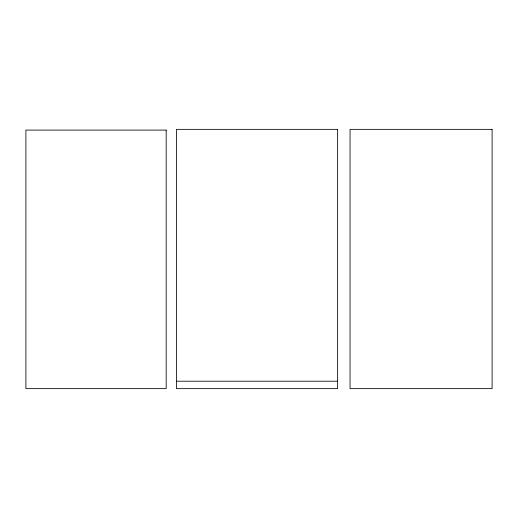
<?xml version="1.0" encoding="UTF-8"?>
<svg xmlns="http://www.w3.org/2000/svg" width="518" height="518" viewBox="0 0 518 518"><rect width="100%" height="100%" fill="white"/><g stroke="black" fill="none" stroke-linecap="round" stroke-linejoin="round"><path stroke-width="0.78" d="M176.444 381.209L337.626 381.209M337.626 129.358L176.444 129.358L176.444 388.642L337.626 388.642L337.626 129.358M492.1 129.358L350.051 129.358L350.051 388.642L492.1 388.642L492.1 129.358M166.181 130.089L25.9 130.089L25.9 388.642L166.181 388.642L166.181 130.089"/></g></svg>
